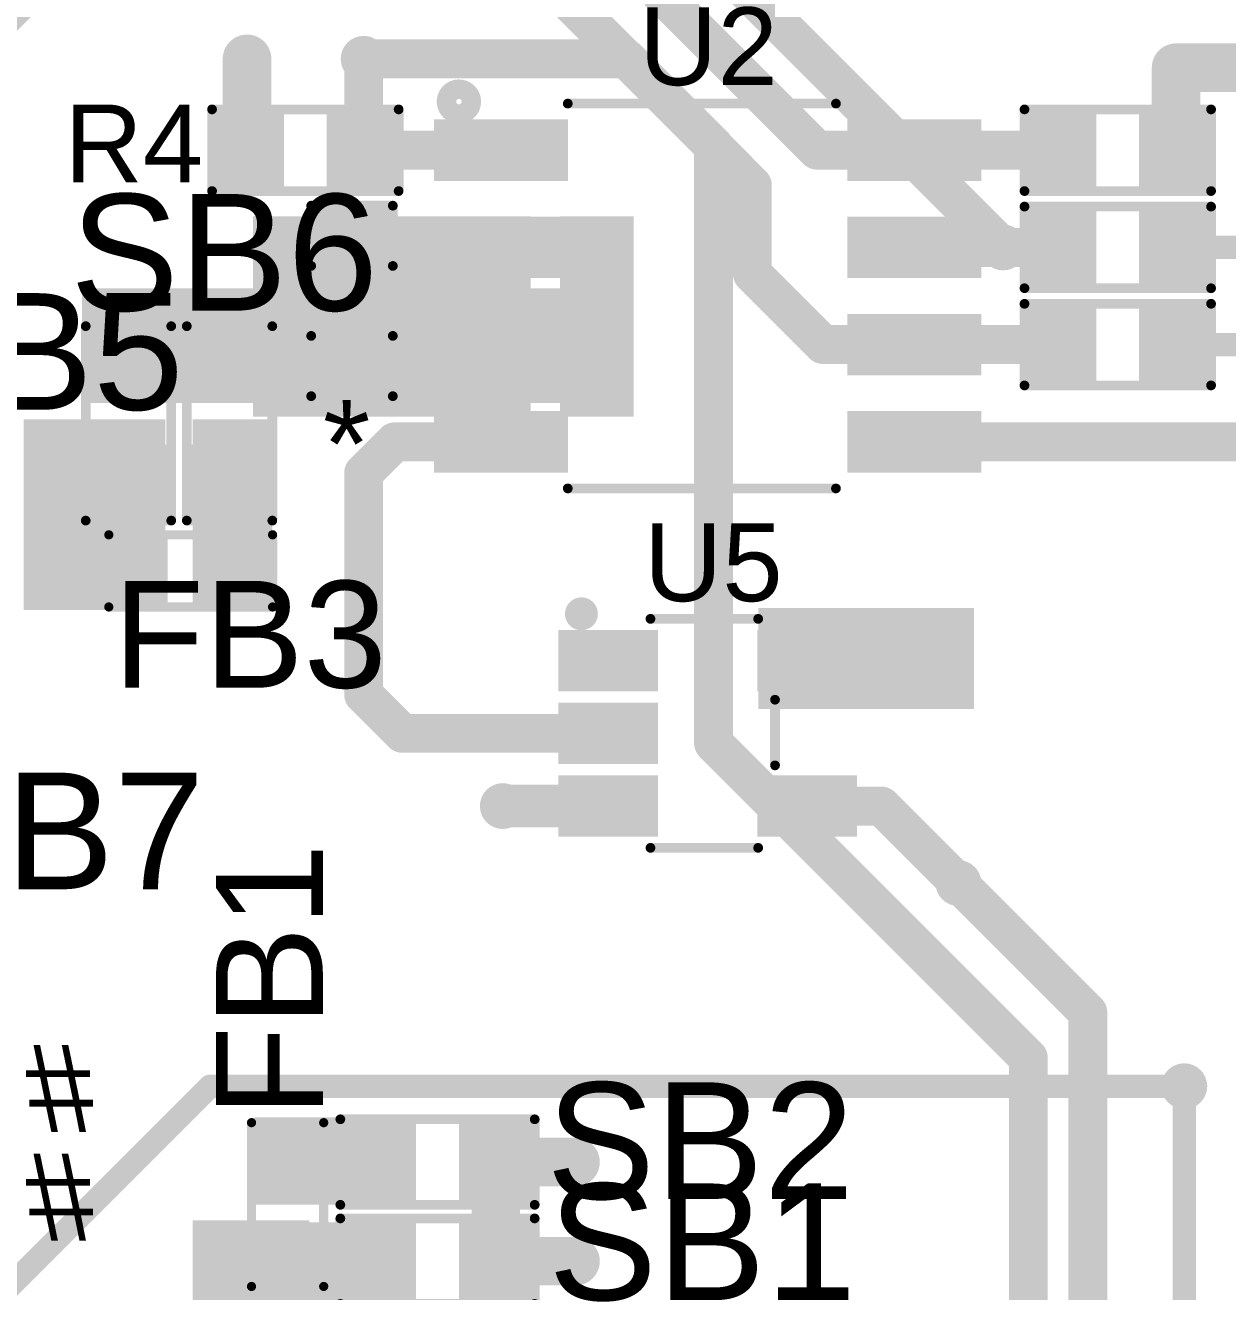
# Model space of a CAD drawing. Header units: millimetres. Extents: x -1.36 to 1.18, y -0.07 to 2.63.
# Drawn here: x -0.354 to 0.265, y 1.636 to 2.288 of the extents above; entities that cross this region are included whole.
import ezdxf

# ---------------------------------------------------------------- set-up
doc = ezdxf.new("R2010")
doc.units = ezdxf.units.MM
doc.header["$MEASUREMENT"] = 0
for name, color, linetype in [('BottomLayer', 5, 'Continuous'), ('BottomPaste', 16, 'Continuous'), ('BottomSolder', 6, 'Continuous'), ('TopLayer', 1, 'Continuous'), ('TopOverlay', 2, 'Continuous'), ('TopPaste', 8, 'Continuous'), ('TopSolder', 216, 'Continuous'), ('ViaHoleLayer', 16, 'Continuous')]:
    doc.layers.add(name, color=color, linetype=linetype)
doc.styles.add('Arial', font='arial.ttf', dxfattribs={"height": 0.2})

# ---------------------------------------------------------------- blocks, each defined once
blk = doc.blocks.new('SOIC_8_5')
at = {"layer": 'TopLayer'}
for points in [[(-0.07579, 0.08681), (-0.07579, 0.06319), (-0.13681, 0.06319), (-0.13681, 0.08681)], [(0.13681, 0.08681), (0.13681, 0.06319), (0.07579, 0.06319), (0.07579, 0.08681)], [(-0.07579, 0.03681), (-0.07579, 0.01319), (-0.13681, 0.01319), (-0.13681, 0.03681)], [(0.13681, 0.03681), (0.13681, 0.01319), (0.07579, 0.01319), (0.07579, 0.03681)], [(-0.07579, -0.01319), (-0.07579, -0.03681), (-0.13681, -0.03681), (-0.13681, -0.01319)], [(0.13681, -0.01319), (0.13681, -0.03681), (0.07579, -0.03681), (0.07579, -0.01319)], [(-0.07579, -0.06319), (-0.07579, -0.08681), (-0.13681, -0.08681), (-0.13681, -0.06319)], [(0.13681, -0.06319), (0.13681, -0.08681), (0.07579, -0.08681), (0.07579, -0.06319)]]:
    blk.add_hatch(color=1, dxfattribs=at).paths.add_polyline_path(points)
at = {"layer": 'TopPaste'}
for points in [[(-0.07579, 0.08681), (-0.07579, 0.06319), (-0.13681, 0.06319), (-0.13681, 0.08681)], [(0.13681, 0.08681), (0.13681, 0.06319), (0.07579, 0.06319), (0.07579, 0.08681)], [(-0.07579, 0.03681), (-0.07579, 0.01319), (-0.13681, 0.01319), (-0.13681, 0.03681)], [(0.13681, 0.03681), (0.13681, 0.01319), (0.07579, 0.01319), (0.07579, 0.03681)], [(-0.07579, -0.01319), (-0.07579, -0.03681), (-0.13681, -0.03681), (-0.13681, -0.01319)], [(0.13681, -0.01319), (0.13681, -0.03681), (0.07579, -0.03681), (0.07579, -0.01319)], [(-0.07579, -0.06319), (-0.07579, -0.08681), (-0.13681, -0.08681), (-0.13681, -0.06319)], [(0.13681, -0.06319), (0.13681, -0.08681), (0.07579, -0.08681), (0.07579, -0.06319)]]:
    blk.add_hatch(color=8, dxfattribs=at).paths.add_polyline_path(points)
at = {"layer": 'TopSolder'}
for points in [[(-0.07179, 0.09081), (-0.07179, 0.05919), (-0.14081, 0.05919), (-0.14081, 0.09081)], [(0.14081, 0.09081), (0.14081, 0.05919), (0.07179, 0.05919), (0.07179, 0.09081)], [(-0.07179, 0.04081), (-0.07179, 0.00919), (-0.14081, 0.00919), (-0.14081, 0.04081)], [(0.14081, 0.04081), (0.14081, 0.00919), (0.07179, 0.00919), (0.07179, 0.04081)], [(-0.07179, -0.00919), (-0.07179, -0.04081), (-0.14081, -0.04081), (-0.14081, -0.00919)], [(0.14081, -0.00919), (0.14081, -0.04081), (0.07179, -0.04081), (0.07179, -0.00919)], [(-0.07179, -0.05919), (-0.07179, -0.09081), (-0.14081, -0.09081), (-0.14081, -0.05919)], [(0.14081, -0.05919), (0.14081, -0.09081), (0.07179, -0.09081), (0.07179, -0.05919)]]:
    blk.add_hatch(color=216, dxfattribs=at).paths.add_polyline_path(points)
at = {"layer": 'TopOverlay'}
for points, const_width in [([(-0.1216, 0.1, 1), (-0.1344, 0.1, 1)], 0.01), ([(-0.1369, 0.1, 1), (-0.1319, 0.1, 1)], 0.005), ([(-0.1241, 0.1, 1), (-0.1191, 0.1, 1)], 0.005), ([(-0.07325, 0.099, 1), (-0.07075, 0.099, 1)], 0.0025), ([(0.06475, 0.099, 1), (0.06725, 0.099, 1)], 0.0025), ([(-0.07325, -0.099, 1), (-0.07075, -0.099, 1)], 0.0025), ([(0.06475, -0.099, 1), (0.06725, -0.099, 1)], 0.0025)]:
    blk.add_lwpolyline(points, format="xyb", close=True, dxfattribs=dict(at, const_width=const_width))
at = {"layer": 'TopOverlay', "const_width": 0.005}
for points in [[(-0.072, 0.099), (0.066, 0.099)], [(-0.072, -0.099), (0.066, -0.099)]]:
    blk.add_lwpolyline(points, dxfattribs=at)
blk = doc.blocks.new('S______B______20')
at = {"layer": 'TopLayer'}
for points in [[(-0.045, -0.0175), (-0.045, 0.0175), (-0.015, 0.0175), (-0.015, -0.0175)], [(0.015, -0.0175), (0.015, 0.0175), (0.045, 0.0175), (0.045, -0.0175)]]:
    blk.add_hatch(color=1, dxfattribs=at).paths.add_polyline_path(points)
at = {"layer": 'TopPaste'}
for points in [[(-0.045, -0.0175), (-0.045, 0.0175), (-0.015, 0.0175), (-0.015, -0.0175)], [(0.015, -0.0175), (0.015, 0.0175), (0.045, 0.0175), (0.045, -0.0175)]]:
    blk.add_hatch(color=8, dxfattribs=at).paths.add_polyline_path(points)
at = {"layer": 'TopSolder'}
for points in [[(-0.049, -0.0215), (-0.049, 0.0215), (-0.011, 0.0215), (-0.011, -0.0215)], [(0.011, -0.0215), (0.011, 0.0215), (0.049, 0.0215), (0.049, -0.0215)]]:
    blk.add_hatch(color=216, dxfattribs=at).paths.add_polyline_path(points)
at = {"layer": 'TopOverlay', "const_width": 0.005}
for points in [[(-0.05, 0.022), (-0.05, -0.022)], [(-0.05, 0.022), (0.05, 0.022)], [(0.05, 0.022), (0.05, -0.022)], [(-0.05, -0.022), (0.05, -0.022)]]:
    blk.add_lwpolyline(points, dxfattribs=at)
at = {"layer": 'TopOverlay', "const_width": 0.0025}
for points in [[(-0.05125, 0.022, 1), (-0.04875, 0.022, 1)], [(-0.05125, 0.022, 1), (-0.04875, 0.022, 1)], [(0.04875, 0.022, 1), (0.05125, 0.022, 1)], [(0.04875, 0.022, 1), (0.05125, 0.022, 1)], [(-0.05125, -0.022, 1), (-0.04875, -0.022, 1)], [(-0.05125, -0.022, 1), (-0.04875, -0.022, 1)], [(0.04875, -0.022, 1), (0.05125, -0.022, 1)], [(0.04875, -0.022, 1), (0.05125, -0.022, 1)]]:
    blk.add_lwpolyline(points, format="xyb", close=True, dxfattribs=at)
blk = doc.blocks.new('S______B______21')
at = {"layer": 'TopLayer'}
for points in [[(-0.045, -0.0175), (-0.045, 0.0175), (-0.015, 0.0175), (-0.015, -0.0175)], [(0.015, -0.0175), (0.015, 0.0175), (0.045, 0.0175), (0.045, -0.0175)]]:
    blk.add_hatch(color=1, dxfattribs=at).paths.add_polyline_path(points)
at = {"layer": 'TopPaste'}
for points in [[(-0.045, -0.0175), (-0.045, 0.0175), (-0.015, 0.0175), (-0.015, -0.0175)], [(0.015, -0.0175), (0.015, 0.0175), (0.045, 0.0175), (0.045, -0.0175)]]:
    blk.add_hatch(color=8, dxfattribs=at).paths.add_polyline_path(points)
at = {"layer": 'TopSolder'}
for points in [[(-0.049, -0.0215), (-0.049, 0.0215), (-0.011, 0.0215), (-0.011, -0.0215)], [(0.011, -0.0215), (0.011, 0.0215), (0.049, 0.0215), (0.049, -0.0215)]]:
    blk.add_hatch(color=216, dxfattribs=at).paths.add_polyline_path(points)
at = {"layer": 'TopOverlay', "const_width": 0.005}
for points in [[(-0.05, 0.022), (0.05, 0.022)], [(-0.05, 0.022), (-0.05, -0.022)], [(0.05, 0.022), (0.05, -0.022)], [(-0.05, -0.022), (0.05, -0.022)]]:
    blk.add_lwpolyline(points, dxfattribs=at)
at = {"layer": 'TopOverlay', "const_width": 0.0025}
for points in [[(-0.05125, 0.022, 1), (-0.04875, 0.022, 1)], [(-0.05125, 0.022, 1), (-0.04875, 0.022, 1)], [(0.04875, 0.022, 1), (0.05125, 0.022, 1)], [(0.04875, 0.022, 1), (0.05125, 0.022, 1)], [(-0.05125, -0.022, 1), (-0.04875, -0.022, 1)], [(-0.05125, -0.022, 1), (-0.04875, -0.022, 1)], [(0.04875, -0.022, 1), (0.05125, -0.022, 1)], [(0.04875, -0.022, 1), (0.05125, -0.022, 1)]]:
    blk.add_lwpolyline(points, format="xyb", close=True, dxfattribs=at)
blk = doc.blocks.new('S______B______24')
at = {"layer": 'TopLayer'}
for points in [[(-0.045, -0.0175), (-0.045, 0.0175), (-0.015, 0.0175), (-0.015, -0.0175)], [(0.015, -0.0175), (0.015, 0.0175), (0.045, 0.0175), (0.045, -0.0175)]]:
    blk.add_hatch(color=1, dxfattribs=at).paths.add_polyline_path(points)
at = {"layer": 'TopPaste'}
for points in [[(-0.045, -0.0175), (-0.045, 0.0175), (-0.015, 0.0175), (-0.015, -0.0175)], [(0.015, -0.0175), (0.015, 0.0175), (0.045, 0.0175), (0.045, -0.0175)]]:
    blk.add_hatch(color=8, dxfattribs=at).paths.add_polyline_path(points)
at = {"layer": 'TopSolder'}
for points in [[(-0.049, -0.0215), (-0.049, 0.0215), (-0.011, 0.0215), (-0.011, -0.0215)], [(0.011, -0.0215), (0.011, 0.0215), (0.049, 0.0215), (0.049, -0.0215)]]:
    blk.add_hatch(color=216, dxfattribs=at).paths.add_polyline_path(points)
at = {"layer": 'TopOverlay', "const_width": 0.005}
for points in [[(-0.05, -0.022), (-0.05, 0.022)], [(-0.05, 0.022), (0.05, 0.022)], [(0.05, -0.022), (0.05, 0.022)], [(-0.05, -0.022), (0.05, -0.022)]]:
    blk.add_lwpolyline(points, dxfattribs=at)
at = {"layer": 'TopOverlay', "const_width": 0.0025}
for points in [[(-0.05125, 0.022, 1), (-0.04875, 0.022, 1)], [(-0.05125, 0.022, 1), (-0.04875, 0.022, 1)], [(0.04875, 0.022, 1), (0.05125, 0.022, 1)], [(0.04875, 0.022, 1), (0.05125, 0.022, 1)], [(-0.05125, -0.022, 1), (-0.04875, -0.022, 1)], [(-0.05125, -0.022, 1), (-0.04875, -0.022, 1)], [(0.04875, -0.022, 1), (0.05125, -0.022, 1)], [(0.04875, -0.022, 1), (0.05125, -0.022, 1)]]:
    blk.add_lwpolyline(points, format="xyb", close=True, dxfattribs=at)
blk = doc.blocks.new('MPZ1608S121ATDH5_61')
at = {"layer": 'TopLayer'}
for points in [[(-0.03937, 0.01575), (-0.01575, 0.01575), (-0.01575, -0.01575), (-0.03937, -0.01575)], [(0.01575, 0.01575), (0.03937, 0.01575), (0.03937, -0.01575), (0.01575, -0.01575)]]:
    blk.add_hatch(color=1, dxfattribs=at).paths.add_polyline_path(points)
at = {"layer": 'TopPaste'}
for points in [[(-0.03937, 0.01575), (-0.01575, 0.01575), (-0.01575, -0.01575), (-0.03937, -0.01575)], [(0.01575, 0.01575), (0.03937, 0.01575), (0.03937, -0.01575), (0.01575, -0.01575)]]:
    blk.add_hatch(color=8, dxfattribs=at).paths.add_polyline_path(points)
at = {"layer": 'TopSolder'}
for points in [[(-0.04337, 0.01975), (-0.01175, 0.01975), (-0.01175, -0.01975), (-0.04337, -0.01975)], [(0.01175, 0.01975), (0.04337, 0.01975), (0.04337, -0.01975), (0.01175, -0.01975)]]:
    blk.add_hatch(color=216, dxfattribs=at).paths.add_polyline_path(points)
at = {"layer": 'TopOverlay', "const_width": 0.00472}
for points in [[(-0.042, 0.01869), (0.04226, 0.01869)], [(-0.042, -0.01844), (-0.042, 0.01869)], [(0.04226, -0.01844), (0.04226, 0.01869)], [(-0.042, -0.01844), (0.04226, -0.01844)]]:
    blk.add_lwpolyline(points, dxfattribs=at)
at = {"layer": 'TopOverlay', "const_width": 0.00236}
for points in [[(-0.04318, 0.01869, 1), (-0.04082, 0.01869, 1)], [(-0.04318, 0.01869, 1), (-0.04082, 0.01869, 1)], [(0.04108, 0.01869, 1), (0.04344, 0.01869, 1)], [(0.04108, 0.01869, 1), (0.04344, 0.01869, 1)], [(-0.04318, -0.01844, 1), (-0.04082, -0.01844, 1)], [(-0.04318, -0.01844, 1), (-0.04082, -0.01844, 1)], [(0.04108, -0.01844, 1), (0.04344, -0.01844, 1)], [(0.04108, -0.01844, 1), (0.04344, -0.01844, 1)]]:
    blk.add_lwpolyline(points, format="xyb", close=True, dxfattribs=at)
blk = doc.blocks.new('MPZ1608S121ATDH5_63')
at = {"layer": 'TopLayer'}
for points in [[(-0.03937, 0.01575), (-0.01575, 0.01575), (-0.01575, -0.01575), (-0.03937, -0.01575)], [(0.01575, 0.01575), (0.03937, 0.01575), (0.03937, -0.01575), (0.01575, -0.01575)]]:
    blk.add_hatch(color=1, dxfattribs=at).paths.add_polyline_path(points)
at = {"layer": 'TopPaste'}
for points in [[(-0.03937, 0.01575), (-0.01575, 0.01575), (-0.01575, -0.01575), (-0.03937, -0.01575)], [(0.01575, 0.01575), (0.03937, 0.01575), (0.03937, -0.01575), (0.01575, -0.01575)]]:
    blk.add_hatch(color=8, dxfattribs=at).paths.add_polyline_path(points)
at = {"layer": 'TopSolder'}
for points in [[(-0.04337, 0.01975), (-0.01175, 0.01975), (-0.01175, -0.01975), (-0.04337, -0.01975)], [(0.01175, 0.01975), (0.04337, 0.01975), (0.04337, -0.01975), (0.01175, -0.01975)]]:
    blk.add_hatch(color=216, dxfattribs=at).paths.add_polyline_path(points)
at = {"layer": 'TopOverlay', "const_width": 0.00472}
for points in [[(-0.042, 0.01869), (0.04226, 0.01869)], [(-0.042, 0.01869), (-0.042, -0.01844)], [(0.04226, 0.01869), (0.04226, -0.01844)], [(-0.042, -0.01844), (0.04226, -0.01844)]]:
    blk.add_lwpolyline(points, dxfattribs=at)
at = {"layer": 'TopOverlay', "const_width": 0.00236}
for points in [[(-0.04318, 0.01869, 1), (-0.04082, 0.01869, 1)], [(-0.04318, 0.01869, 1), (-0.04082, 0.01869, 1)], [(0.04108, 0.01869, 1), (0.04344, 0.01869, 1)], [(0.04108, 0.01869, 1), (0.04344, 0.01869, 1)], [(-0.04318, -0.01844, 1), (-0.04082, -0.01844, 1)], [(-0.04318, -0.01844, 1), (-0.04082, -0.01844, 1)], [(0.04108, -0.01844, 1), (0.04344, -0.01844, 1)], [(0.04108, -0.01844, 1), (0.04344, -0.01844, 1)]]:
    blk.add_lwpolyline(points, format="xyb", close=True, dxfattribs=at)
blk = doc.blocks.new('S______B______64')
at = {"layer": 'TopLayer'}
for points in [[(-0.045, -0.0175), (-0.045, 0.0175), (-0.015, 0.0175), (-0.015, -0.0175)], [(0.015, -0.0175), (0.015, 0.0175), (0.045, 0.0175), (0.045, -0.0175)]]:
    blk.add_hatch(color=1, dxfattribs=at).paths.add_polyline_path(points)
at = {"layer": 'TopPaste'}
for points in [[(-0.045, -0.0175), (-0.045, 0.0175), (-0.015, 0.0175), (-0.015, -0.0175)], [(0.015, -0.0175), (0.015, 0.0175), (0.045, 0.0175), (0.045, -0.0175)]]:
    blk.add_hatch(color=8, dxfattribs=at).paths.add_polyline_path(points)
at = {"layer": 'TopSolder'}
for points in [[(-0.049, -0.0215), (-0.049, 0.0215), (-0.011, 0.0215), (-0.011, -0.0215)], [(0.011, -0.0215), (0.011, 0.0215), (0.049, 0.0215), (0.049, -0.0215)]]:
    blk.add_hatch(color=216, dxfattribs=at).paths.add_polyline_path(points)
at = {"layer": 'TopOverlay', "const_width": 0.005}
for points in [[(-0.05, -0.022), (-0.05, 0.022)], [(-0.05, 0.022), (0.05, 0.022)], [(0.05, -0.022), (0.05, 0.022)], [(-0.05, -0.022), (0.05, -0.022)]]:
    blk.add_lwpolyline(points, dxfattribs=at)
at = {"layer": 'TopOverlay', "const_width": 0.0025}
for points in [[(-0.05125, 0.022, 1), (-0.04875, 0.022, 1)], [(-0.05125, 0.022, 1), (-0.04875, 0.022, 1)], [(0.04875, 0.022, 1), (0.05125, 0.022, 1)], [(0.04875, 0.022, 1), (0.05125, 0.022, 1)], [(-0.05125, -0.022, 1), (-0.04875, -0.022, 1)], [(-0.05125, -0.022, 1), (-0.04875, -0.022, 1)], [(0.04875, -0.022, 1), (0.05125, -0.022, 1)], [(0.04875, -0.022, 1), (0.05125, -0.022, 1)]]:
    blk.add_lwpolyline(points, format="xyb", close=True, dxfattribs=at)
blk = doc.blocks.new('R__0603_67')
at = {"layer": 'TopLayer'}
for points in [[(-0.015, 0.0175), (-0.015, -0.0175), (-0.045, -0.0175), (-0.045, 0.0175)], [(0.045, 0.0175), (0.045, -0.0175), (0.015, -0.0175), (0.015, 0.0175)]]:
    blk.add_hatch(color=1, dxfattribs=at).paths.add_polyline_path(points)
at = {"layer": 'TopPaste'}
for points in [[(-0.015, 0.0175), (-0.015, -0.0175), (-0.045, -0.0175), (-0.045, 0.0175)], [(0.045, 0.0175), (0.045, -0.0175), (0.015, -0.0175), (0.015, 0.0175)]]:
    blk.add_hatch(color=8, dxfattribs=at).paths.add_polyline_path(points)
at = {"layer": 'TopSolder'}
for points in [[(-0.011, 0.0215), (-0.011, -0.0215), (-0.049, -0.0215), (-0.049, 0.0215)], [(0.049, 0.0215), (0.049, -0.0215), (0.011, -0.0215), (0.011, 0.0215)]]:
    blk.add_hatch(color=216, dxfattribs=at).paths.add_polyline_path(points)
at = {"layer": 'TopOverlay', "const_width": 0.005}
for points in [[(0.048, 0.021), (-0.048, 0.021)], [(-0.048, 0.021), (-0.048, -0.021)], [(0.048, 0.021), (0.048, -0.021)], [(0.048, -0.021), (-0.048, -0.021)]]:
    blk.add_lwpolyline(points, dxfattribs=at)
at = {"layer": 'TopOverlay', "const_width": 0.0025}
for points in [[(-0.04925, 0.021, 1), (-0.04675, 0.021, 1)], [(-0.04925, 0.021, 1), (-0.04675, 0.021, 1)], [(0.04675, 0.021, 1), (0.04925, 0.021, 1)], [(0.04675, 0.021, 1), (0.04925, 0.021, 1)], [(-0.04925, -0.021, 1), (-0.04675, -0.021, 1)], [(-0.04925, -0.021, 1), (-0.04675, -0.021, 1)], [(0.04675, -0.021, 1), (0.04925, -0.021, 1)], [(0.04675, -0.021, 1), (0.04925, -0.021, 1)]]:
    blk.add_lwpolyline(points, format="xyb", close=True, dxfattribs=at)
blk = doc.blocks.new('R__0603_68')
at = {"layer": 'TopLayer'}
for points in [[(-0.015, 0.0175), (-0.015, -0.0175), (-0.045, -0.0175), (-0.045, 0.0175)], [(0.045, 0.0175), (0.045, -0.0175), (0.015, -0.0175), (0.015, 0.0175)]]:
    blk.add_hatch(color=1, dxfattribs=at).paths.add_polyline_path(points)
at = {"layer": 'TopPaste'}
for points in [[(-0.015, 0.0175), (-0.015, -0.0175), (-0.045, -0.0175), (-0.045, 0.0175)], [(0.045, 0.0175), (0.045, -0.0175), (0.015, -0.0175), (0.015, 0.0175)]]:
    blk.add_hatch(color=8, dxfattribs=at).paths.add_polyline_path(points)
at = {"layer": 'TopSolder'}
for points in [[(-0.011, 0.0215), (-0.011, -0.0215), (-0.049, -0.0215), (-0.049, 0.0215)], [(0.049, 0.0215), (0.049, -0.0215), (0.011, -0.0215), (0.011, 0.0215)]]:
    blk.add_hatch(color=216, dxfattribs=at).paths.add_polyline_path(points)
at = {"layer": 'TopOverlay', "const_width": 0.005}
for points in [[(-0.048, 0.021), (-0.048, -0.021)], [(0.048, 0.021), (-0.048, 0.021)], [(0.048, 0.021), (0.048, -0.021)], [(0.048, -0.021), (-0.048, -0.021)]]:
    blk.add_lwpolyline(points, dxfattribs=at)
at = {"layer": 'TopOverlay', "const_width": 0.0025}
for points in [[(-0.04925, 0.021, 1), (-0.04675, 0.021, 1)], [(-0.04925, 0.021, 1), (-0.04675, 0.021, 1)], [(0.04675, 0.021, 1), (0.04925, 0.021, 1)], [(0.04675, 0.021, 1), (0.04925, 0.021, 1)], [(-0.04925, -0.021, 1), (-0.04675, -0.021, 1)], [(-0.04925, -0.021, 1), (-0.04675, -0.021, 1)], [(0.04675, -0.021, 1), (0.04925, -0.021, 1)], [(0.04675, -0.021, 1), (0.04925, -0.021, 1)]]:
    blk.add_lwpolyline(points, format="xyb", close=True, dxfattribs=at)
blk = doc.blocks.new('SOT_23_5_75')
at = {"layer": 'TopLayer'}
for points in [[(-0.07283, 0.04921), (-0.02953, 0.04921), (-0.02953, 0.02559), (-0.07283, 0.02559)], [(0.02953, 0.04921), (0.07283, 0.04921), (0.07283, 0.02559), (0.02953, 0.02559)], [(-0.07283, 0.01181), (-0.02953, 0.01181), (-0.02953, -0.01181), (-0.07283, -0.01181)], [(-0.07283, -0.02559), (-0.02953, -0.02559), (-0.02953, -0.04921), (-0.07283, -0.04921)], [(0.02953, -0.02559), (0.07283, -0.02559), (0.07283, -0.04921), (0.02953, -0.04921)]]:
    blk.add_hatch(color=1, dxfattribs=at).paths.add_polyline_path(points)
at = {"layer": 'TopPaste'}
for points in [[(-0.07283, 0.04921), (-0.02953, 0.04921), (-0.02953, 0.02559), (-0.07283, 0.02559)], [(0.02953, 0.04921), (0.07283, 0.04921), (0.07283, 0.02559), (0.02953, 0.02559)], [(-0.07283, 0.01181), (-0.02953, 0.01181), (-0.02953, -0.01181), (-0.07283, -0.01181)], [(-0.07283, -0.02559), (-0.02953, -0.02559), (-0.02953, -0.04921), (-0.07283, -0.04921)], [(0.02953, -0.02559), (0.07283, -0.02559), (0.07283, -0.04921), (0.02953, -0.04921)]]:
    blk.add_hatch(color=8, dxfattribs=at).paths.add_polyline_path(points)
at = {"layer": 'TopSolder'}
for points in [[(-0.07683, 0.05321), (-0.02553, 0.05321), (-0.02553, 0.02159), (-0.07683, 0.02159)], [(0.02553, 0.05321), (0.07683, 0.05321), (0.07683, 0.02159), (0.02553, 0.02159)], [(-0.07683, 0.01581), (-0.02553, 0.01581), (-0.02553, -0.01581), (-0.07683, -0.01581)], [(-0.07683, -0.02159), (-0.02553, -0.02159), (-0.02553, -0.05321), (-0.07683, -0.05321)], [(0.02553, -0.02159), (0.07683, -0.02159), (0.07683, -0.05321), (0.02553, -0.05321)]]:
    blk.add_hatch(color=216, dxfattribs=at).paths.add_polyline_path(points)
at = {"layer": 'TopOverlay'}
for points, const_width in [([(-0.0615, 0.0615, 1), (-0.06843, 0.0615, 1)], 0.01), ([(-0.07093, 0.0615, 1), (-0.06593, 0.0615, 1)], 0.005), ([(-0.064, 0.0615, 1), (-0.059, 0.0615, 1)], 0.005), ([(-0.0307, 0.0589, 1), (-0.0282, 0.0589, 1)], 0.0025), ([(0.02473, 0.0589, 1), (0.02723, 0.0589, 1)], 0.0025), ([(0.0334, 0.01732, 1), (0.0359, 0.01732, 1)], 0.0025), ([(0.0334, -0.01646, 1), (0.0359, -0.01646, 1)], 0.0025), ([(-0.0307, -0.0589, 1), (-0.0282, -0.0589, 1)], 0.0025), ([(0.02473, -0.0589, 1), (0.02723, -0.0589, 1)], 0.0025)]:
    blk.add_lwpolyline(points, format="xyb", close=True, dxfattribs=dict(at, const_width=const_width))
at = {"layer": 'TopOverlay', "const_width": 0.005}
for points in [[(-0.02945, 0.0589), (0.02598, 0.0589)], [(0.03465, -0.01646), (0.03465, 0.01732)], [(-0.02945, -0.0589), (0.02598, -0.0589)]]:
    blk.add_lwpolyline(points, dxfattribs=at)
blk = doc.blocks.new('R__0603_82')
at = {"layer": 'TopLayer'}
for points in [[(-0.015, 0.0175), (-0.015, -0.0175), (-0.045, -0.0175), (-0.045, 0.0175)], [(0.045, 0.0175), (0.045, -0.0175), (0.015, -0.0175), (0.015, 0.0175)]]:
    blk.add_hatch(color=1, dxfattribs=at).paths.add_polyline_path(points)
at = {"layer": 'TopPaste'}
for points in [[(-0.015, 0.0175), (-0.015, -0.0175), (-0.045, -0.0175), (-0.045, 0.0175)], [(0.045, 0.0175), (0.045, -0.0175), (0.015, -0.0175), (0.015, 0.0175)]]:
    blk.add_hatch(color=8, dxfattribs=at).paths.add_polyline_path(points)
at = {"layer": 'TopSolder'}
for points in [[(-0.011, 0.0215), (-0.011, -0.0215), (-0.049, -0.0215), (-0.049, 0.0215)], [(0.049, 0.0215), (0.049, -0.0215), (0.011, -0.0215), (0.011, 0.0215)]]:
    blk.add_hatch(color=216, dxfattribs=at).paths.add_polyline_path(points)
at = {"layer": 'TopOverlay', "const_width": 0.005}
for points in [[(-0.048, 0.021), (0.048, 0.021)], [(-0.048, -0.021), (-0.048, 0.021)], [(0.048, -0.021), (0.048, 0.021)], [(-0.048, -0.021), (0.048, -0.021)]]:
    blk.add_lwpolyline(points, dxfattribs=at)
at = {"layer": 'TopOverlay', "const_width": 0.0025}
for points in [[(-0.04925, 0.021, 1), (-0.04675, 0.021, 1)], [(-0.04925, 0.021, 1), (-0.04675, 0.021, 1)], [(0.04675, 0.021, 1), (0.04925, 0.021, 1)], [(0.04675, 0.021, 1), (0.04925, 0.021, 1)], [(-0.04925, -0.021, 1), (-0.04675, -0.021, 1)], [(-0.04925, -0.021, 1), (-0.04675, -0.021, 1)], [(0.04675, -0.021, 1), (0.04925, -0.021, 1)], [(0.04675, -0.021, 1), (0.04925, -0.021, 1)]]:
    blk.add_lwpolyline(points, format="xyb", close=True, dxfattribs=at)
blk = doc.blocks.new('R__0603_83')
at = {"layer": 'TopLayer'}
for points in [[(-0.015, 0.0175), (-0.015, -0.0175), (-0.045, -0.0175), (-0.045, 0.0175)], [(0.045, 0.0175), (0.045, -0.0175), (0.015, -0.0175), (0.015, 0.0175)]]:
    blk.add_hatch(color=1, dxfattribs=at).paths.add_polyline_path(points)
at = {"layer": 'TopPaste'}
for points in [[(-0.015, 0.0175), (-0.015, -0.0175), (-0.045, -0.0175), (-0.045, 0.0175)], [(0.045, 0.0175), (0.045, -0.0175), (0.015, -0.0175), (0.015, 0.0175)]]:
    blk.add_hatch(color=8, dxfattribs=at).paths.add_polyline_path(points)
at = {"layer": 'TopSolder'}
for points in [[(-0.011, 0.0215), (-0.011, -0.0215), (-0.049, -0.0215), (-0.049, 0.0215)], [(0.049, 0.0215), (0.049, -0.0215), (0.011, -0.0215), (0.011, 0.0215)]]:
    blk.add_hatch(color=216, dxfattribs=at).paths.add_polyline_path(points)
at = {"layer": 'TopOverlay', "const_width": 0.005}
for points in [[(0.048, 0.021), (-0.048, 0.021)], [(-0.048, 0.021), (-0.048, -0.021)], [(0.048, 0.021), (0.048, -0.021)], [(0.048, -0.021), (-0.048, -0.021)]]:
    blk.add_lwpolyline(points, dxfattribs=at)
at = {"layer": 'TopOverlay', "const_width": 0.0025}
for points in [[(-0.04925, 0.021, 1), (-0.04675, 0.021, 1)], [(-0.04925, 0.021, 1), (-0.04675, 0.021, 1)], [(0.04675, 0.021, 1), (0.04925, 0.021, 1)], [(0.04675, 0.021, 1), (0.04925, 0.021, 1)], [(-0.04925, -0.021, 1), (-0.04675, -0.021, 1)], [(-0.04925, -0.021, 1), (-0.04675, -0.021, 1)], [(0.04675, -0.021, 1), (0.04925, -0.021, 1)], [(0.04675, -0.021, 1), (0.04925, -0.021, 1)]]:
    blk.add_lwpolyline(points, format="xyb", close=True, dxfattribs=at)
blk = doc.blocks.new('SOD_923_B_88')
at = {"layer": 'BottomLayer'}
for points in [[(-0.00945, -0.00531), (-0.02362, -0.00531), (-0.02362, 0.00531), (-0.00945, 0.00531)], [(0.02362, -0.00531), (0.00945, -0.00531), (0.00945, 0.00531), (0.02362, 0.00531)]]:
    blk.add_hatch(color=5, dxfattribs=at).paths.add_polyline_path(points)
at = {"layer": 'BottomPaste'}
for points in [[(-0.00945, -0.00531), (-0.02362, -0.00531), (-0.02362, 0.00531), (-0.00945, 0.00531)], [(0.02362, -0.00531), (0.00945, -0.00531), (0.00945, 0.00531), (0.02362, 0.00531)]]:
    blk.add_hatch(color=16, dxfattribs=at).paths.add_polyline_path(points)
at = {"layer": 'BottomSolder'}
for points in [[(-0.00545, -0.00931), (-0.02762, -0.00931), (-0.02762, 0.00931), (-0.00545, 0.00931)], [(0.02762, -0.00931), (0.00545, -0.00931), (0.00545, 0.00931), (0.02762, 0.00931)]]:
    blk.add_hatch(color=6, dxfattribs=at).paths.add_polyline_path(points)
blk = doc.blocks.new('C__0603_91')
at = {"layer": 'TopLayer'}
for points in [[(-0.015, 0.0175), (-0.015, -0.0175), (-0.045, -0.0175), (-0.045, 0.0175)], [(0.045, 0.0175), (0.045, -0.0175), (0.015, -0.0175), (0.015, 0.0175)]]:
    blk.add_hatch(color=1, dxfattribs=at).paths.add_polyline_path(points)
at = {"layer": 'TopPaste'}
for points in [[(-0.015, 0.0175), (-0.015, -0.0175), (-0.045, -0.0175), (-0.045, 0.0175)], [(0.045, 0.0175), (0.045, -0.0175), (0.015, -0.0175), (0.015, 0.0175)]]:
    blk.add_hatch(color=8, dxfattribs=at).paths.add_polyline_path(points)
at = {"layer": 'TopSolder'}
for points in [[(-0.01264, 0.01986), (-0.01264, -0.01986), (-0.04736, -0.01986), (-0.04736, 0.01986)], [(0.04736, 0.01986), (0.04736, -0.01986), (0.01264, -0.01986), (0.01264, 0.01986)]]:
    blk.add_hatch(color=216, dxfattribs=at).paths.add_polyline_path(points)
at = {"layer": 'TopOverlay', "const_width": 0.005}
for points in [[(-0.049, 0.021), (-0.018, 0.021)], [(-0.049, 0.021), (-0.049, -0.021)], [(0.018, 0.021), (0.049, 0.021)], [(0.049, 0.021), (0.049, -0.021)], [(-0.049, -0.021), (-0.018, -0.021)], [(0.018, -0.021), (0.049, -0.021)]]:
    blk.add_lwpolyline(points, dxfattribs=at)
at = {"layer": 'TopOverlay', "const_width": 0.0025}
for points in [[(-0.05025, 0.021, 1), (-0.04775, 0.021, 1)], [(-0.05025, 0.021, 1), (-0.04775, 0.021, 1)], [(-0.01925, 0.021, 1), (-0.01675, 0.021, 1)], [(0.01675, 0.021, 1), (0.01925, 0.021, 1)], [(0.04775, 0.021, 1), (0.05025, 0.021, 1)], [(0.04775, 0.021, 1), (0.05025, 0.021, 1)], [(-0.05025, -0.021, 1), (-0.04775, -0.021, 1)], [(-0.05025, -0.021, 1), (-0.04775, -0.021, 1)], [(-0.01925, -0.021, 1), (-0.01675, -0.021, 1)], [(0.01675, -0.021, 1), (0.01925, -0.021, 1)], [(0.04775, -0.021, 1), (0.05025, -0.021, 1)], [(0.04775, -0.021, 1), (0.05025, -0.021, 1)]]:
    blk.add_lwpolyline(points, format="xyb", close=True, dxfattribs=at)

msp = doc.modelspace()

# ---------------------------------------------------------------- hatches: boundary and pattern name
at = {"layer": 'BottomLayer'}
h = msp.add_hatch(color=5, dxfattribs=at)
edge = h.paths.add_edge_path()
edge.add_arc((-0.24, 2.27053), 0.01181, 0, 360)
h = msp.add_hatch(color=5, dxfattribs=at)
edge = h.paths.add_edge_path()
edge.add_arc((-0.18, 2.27053), 0.01181, 0, 360)
h = msp.add_hatch(color=5, dxfattribs=at)
edge = h.paths.add_edge_path()
edge.add_arc((0.238, 2.266), 0.01181, 0, 360)
for points in [[(-0.237, 2.08653), (-0.094, 2.08653), (-0.094, 2.18953), (-0.237, 2.18953)], [(-0.079, 2.08653), (-0.041, 2.08653), (-0.041, 2.18953), (-0.079, 2.18953)], [(-0.268, 1.628), (-0.208, 1.628), (-0.208, 1.673), (-0.268, 1.673)]]:
    msp.add_hatch(color=5, dxfattribs=at).paths.add_polyline_path(points)
h = msp.add_hatch(color=5, dxfattribs=at)
edge = h.paths.add_edge_path()
edge.add_arc((-0.055, 2.17353), 0.01181, 0, 360)
h = msp.add_hatch(color=5, dxfattribs=at)
edge = h.paths.add_edge_path()
edge.add_arc((0.149, 2.17353), 0.01181, 0, 360)
h = msp.add_hatch(color=5, dxfattribs=at)
edge = h.paths.add_edge_path()
edge.add_arc((-0.219, 2.136), 0.01181, 0, 360)
h = msp.add_hatch(color=5, dxfattribs=at)
edge = h.paths.add_edge_path()
edge.add_arc((-0.219, 2.11), 0.01181, 0, 360)
h = msp.add_hatch(color=5, dxfattribs=at)
edge = h.paths.add_edge_path()
edge.add_arc((-0.339, 2.07), 0.01181, 0, 360)
h = msp.add_hatch(color=5, dxfattribs=at)
edge = h.paths.add_edge_path()
edge.add_arc((-0.339, 2.042), 0.01181, 0, 360)
h = msp.add_hatch(color=5, dxfattribs=at)
edge = h.paths.add_edge_path()
edge.add_arc((0.1076, 1.96193), 0.01181, 0, 360)
h = msp.add_hatch(color=5, dxfattribs=at)
edge = h.paths.add_edge_path()
edge.add_arc((-0.1084, 1.88613), 0.01181, 0, 360)
h = msp.add_hatch(color=5, dxfattribs=at)
edge = h.paths.add_edge_path()
edge.add_arc((0.126, 1.84653), 0.01181, 0, 360)
h = msp.add_hatch(color=5, dxfattribs=at)
edge = h.paths.add_edge_path()
edge.add_arc((0.24222, 1.742), 0.01181, 0, 360)
h = msp.add_hatch(color=5, dxfattribs=at)
edge = h.paths.add_edge_path()
edge.add_arc((-0.071, 1.703), 0.01181, 0, 360)
h = msp.add_hatch(color=5, dxfattribs=at)
edge = h.paths.add_edge_path()
edge.add_arc((-0.252, 1.652), 0.01181, 0, 360)
h = msp.add_hatch(color=5, dxfattribs=at)
edge = h.paths.add_edge_path()
edge.add_arc((-0.071, 1.652), 0.01181, 0, 360)
at = {"layer": 'TopLayer'}
h = msp.add_hatch(color=1, dxfattribs=at)
edge = h.paths.add_edge_path()
edge.add_arc((-0.24, 2.27053), 0.01181, 0, 360)
h = msp.add_hatch(color=1, dxfattribs=at)
edge = h.paths.add_edge_path()
edge.add_arc((-0.18, 2.27053), 0.01181, 0, 360)
h = msp.add_hatch(color=1, dxfattribs=at)
edge = h.paths.add_edge_path()
edge.add_arc((0.238, 2.266), 0.01181, 0, 360)
for points in [[(-0.204, 2.161), (-0.163, 2.161), (-0.163, 2.191), (-0.204, 2.191)], [(-0.325, 2.09353), (-0.078, 2.09353), (-0.078, 2.15253), (-0.325, 2.15253)], [(-0.355, 1.987), (-0.282, 1.987), (-0.282, 2.085), (-0.355, 2.085)], [(-0.268, 1.989), (-0.227, 1.989), (-0.227, 2.085), (-0.268, 2.085)], [(0.023, 1.936), (0.134, 1.936), (0.134, 1.988), (0.023, 1.988)], [(-0.236, 1.681), (-0.155, 1.681), (-0.155, 1.726), (-0.236, 1.726)], [(-0.265, 1.631), (-0.155, 1.631), (-0.155, 1.672), (-0.265, 1.672)]]:
    msp.add_hatch(color=1, dxfattribs=at).paths.add_polyline_path(points)
h = msp.add_hatch(color=1, dxfattribs=at)
edge = h.paths.add_edge_path()
edge.add_arc((-0.055, 2.17353), 0.01181, 0, 360)
h = msp.add_hatch(color=1, dxfattribs=at)
edge = h.paths.add_edge_path()
edge.add_arc((0.149, 2.17353), 0.01181, 0, 360)
h = msp.add_hatch(color=1, dxfattribs=at)
edge = h.paths.add_edge_path()
edge.add_arc((-0.219, 2.136), 0.01181, 0, 360)
h = msp.add_hatch(color=1, dxfattribs=at)
edge = h.paths.add_edge_path()
edge.add_arc((-0.219, 2.11), 0.01181, 0, 360)
h = msp.add_hatch(color=1, dxfattribs=at)
edge = h.paths.add_edge_path()
edge.add_arc((-0.339, 2.07), 0.01181, 0, 360)
h = msp.add_hatch(color=1, dxfattribs=at)
edge = h.paths.add_edge_path()
edge.add_arc((-0.339, 2.042), 0.01181, 0, 360)
h = msp.add_hatch(color=1, dxfattribs=at)
edge = h.paths.add_edge_path()
edge.add_arc((0.1076, 1.96193), 0.01181, 0, 360)
h = msp.add_hatch(color=1, dxfattribs=at)
edge = h.paths.add_edge_path()
edge.add_arc((-0.1084, 1.88613), 0.01181, 0, 360)
h = msp.add_hatch(color=1, dxfattribs=at)
edge = h.paths.add_edge_path()
edge.add_arc((0.126, 1.84653), 0.01181, 0, 360)
h = msp.add_hatch(color=1, dxfattribs=at)
edge = h.paths.add_edge_path()
edge.add_arc((0.24222, 1.742), 0.01181, 0, 360)
h = msp.add_hatch(color=1, dxfattribs=at)
edge = h.paths.add_edge_path()
edge.add_arc((-0.071, 1.703), 0.01181, 0, 360)
h = msp.add_hatch(color=1, dxfattribs=at)
edge = h.paths.add_edge_path()
edge.add_arc((-0.252, 1.652), 0.01181, 0, 360)
h = msp.add_hatch(color=1, dxfattribs=at)
edge = h.paths.add_edge_path()
edge.add_arc((-0.071, 1.652), 0.01181, 0, 360)
at = {"layer": 'ViaHoleLayer'}
h = msp.add_hatch(color=16, dxfattribs=at)
edge = h.paths.add_edge_path()
edge.add_arc((-0.24, 2.27053), 0.00591, 0, 360)
h = msp.add_hatch(color=16, dxfattribs=at)
edge = h.paths.add_edge_path()
edge.add_arc((-0.18, 2.27053), 0.00591, 0, 360)
h = msp.add_hatch(color=16, dxfattribs=at)
edge = h.paths.add_edge_path()
edge.add_arc((0.238, 2.266), 0.00591, 0, 360)
h = msp.add_hatch(color=16, dxfattribs=at)
edge = h.paths.add_edge_path()
edge.add_arc((-0.055, 2.17353), 0.00591, 0, 360)
h = msp.add_hatch(color=16, dxfattribs=at)
edge = h.paths.add_edge_path()
edge.add_arc((0.149, 2.17353), 0.00591, 0, 360)
h = msp.add_hatch(color=16, dxfattribs=at)
edge = h.paths.add_edge_path()
edge.add_arc((-0.219, 2.136), 0.00591, 0, 360)
h = msp.add_hatch(color=16, dxfattribs=at)
edge = h.paths.add_edge_path()
edge.add_arc((-0.219, 2.11), 0.00591, 0, 360)
h = msp.add_hatch(color=16, dxfattribs=at)
edge = h.paths.add_edge_path()
edge.add_arc((-0.339, 2.07), 0.00591, 0, 360)
h = msp.add_hatch(color=16, dxfattribs=at)
edge = h.paths.add_edge_path()
edge.add_arc((-0.339, 2.042), 0.00591, 0, 360)
h = msp.add_hatch(color=16, dxfattribs=at)
edge = h.paths.add_edge_path()
edge.add_arc((0.1076, 1.96193), 0.00591, 0, 360)
h = msp.add_hatch(color=16, dxfattribs=at)
edge = h.paths.add_edge_path()
edge.add_arc((-0.1084, 1.88613), 0.00591, 0, 360)
h = msp.add_hatch(color=16, dxfattribs=at)
edge = h.paths.add_edge_path()
edge.add_arc((0.126, 1.84653), 0.00591, 0, 360)
h = msp.add_hatch(color=16, dxfattribs=at)
edge = h.paths.add_edge_path()
edge.add_arc((0.24222, 1.742), 0.00591, 0, 360)
h = msp.add_hatch(color=16, dxfattribs=at)
edge = h.paths.add_edge_path()
edge.add_arc((-0.071, 1.703), 0.00591, 0, 360)
h = msp.add_hatch(color=16, dxfattribs=at)
edge = h.paths.add_edge_path()
edge.add_arc((-0.252, 1.652), 0.00591, 0, 360)
h = msp.add_hatch(color=16, dxfattribs=at)
edge = h.paths.add_edge_path()
edge.add_arc((-0.071, 1.652), 0.00591, 0, 360)

# ---------------------------------------------------------------- linework, layer by layer
at = {"layer": 'BottomLayer'}
for points, const_width in [([(-0.017, 2.33953), (0.149, 2.17353)], 0.02), ([(-0.18, 2.27053), (-0.04453, 2.27053)], 0.02), ([(-0.04453, 2.27053), (0, 2.226)], 0.02), ([(0.238, 2.266), (0.31315, 2.266)], 0.025), ([(0, 1.91853), (0, 2.226)], 0.02), ([(0, 1.91853), (0.162, 1.75653)], 0.02), ([(0.126, 1.84653), (0.19262, 1.77991)], 0.02), ([(0.19262, 1.54533), (0.19262, 1.77991)], 0.02), ([(0.162, 1.54533), (0.162, 1.75653)], 0.02), ([(0.24222, 1.54533), (0.24222, 1.742)], 0.012)]:
    msp.add_lwpolyline(points, dxfattribs=dict(at, const_width=const_width))
for points, const_width in [([(-0.185, 2.27053, 1), (-0.175, 2.27053, 1)], 0.01), ([(-0.04953, 2.27053, 1), (-0.03953, 2.27053, 1)], 0.01), ([(-0.04953, 2.27053, 1), (-0.03953, 2.27053, 1)], 0.01), ([(0.23175, 2.266, 1), (0.24425, 2.266, 1)], 0.0125), ([(-0.005, 2.226, 1), (0.005, 2.226, 1)], 0.01), ([(-0.005, 2.226, 1), (0.005, 2.226, 1)], 0.01), ([(0.144, 2.17353, 1), (0.154, 2.17353, 1)], 0.01), ([(-0.005, 1.91853, 1), (0.005, 1.91853, 1)], 0.01), ([(-0.005, 1.91853, 1), (0.005, 1.91853, 1)], 0.01), ([(0.121, 1.84653, 1), (0.131, 1.84653, 1)], 0.01), ([(0.18762, 1.77991, 1), (0.19762, 1.77991, 1)], 0.01), ([(0.18762, 1.77991, 1), (0.19762, 1.77991, 1)], 0.01), ([(0.157, 1.75653, 1), (0.167, 1.75653, 1)], 0.01), ([(0.157, 1.75653, 1), (0.167, 1.75653, 1)], 0.01), ([(0.23922, 1.742, 1), (0.24522, 1.742, 1)], 0.006)]:
    msp.add_lwpolyline(points, format="xyb", close=True, dxfattribs=dict(at, const_width=const_width))
at = {"layer": 'TopLayer'}
for points, const_width in [([(-0.09763, 2.37453), (0.05337, 2.22353)], 0.02), ([(-0.788, 1.86953), (-0.355, 2.30253)], 0.02), ([(-0.077, 2.30253), (0.02, 2.20553)], 0.02), ([(-0.24, 2.22353), (-0.24, 2.27053)], 0.025), ([(-0.18, 2.22353), (-0.18, 2.27053)], 0.02), ([(0.238, 2.22453), (0.238, 2.266)], 0.025), ([(-0.18, 2.22353), (-0.1093, 2.22353)], 0.02), ([(0.05337, 2.22353), (0.1033, 2.22353)], 0.02), ([(0.1033, 2.22353), (0.178, 2.22353)], 0.02), ([(0.02, 2.16), (0.02, 2.20553)], 0.02), ([(-0.186, 2.17353), (-0.055, 2.17353)], 0.025), ([(0.1033, 2.17353), (0.149, 2.17353)], 0.02), ([(0.149, 2.17353), (0.178, 2.17353)], 0.02), ([(0.178, 2.17353), (0.179, 2.17353)], 0.02), ([(0.239, 2.17353), (0.31563, 2.17353)], 0.012), ([(0.02, 2.16), (0.05647, 2.12353)], 0.02), ([(0.05647, 2.12353), (0.1033, 2.12353)], 0.02), ([(0.1033, 2.12353), (0.178, 2.12353)], 0.02), ([(0.238, 2.12353), (0.31663, 2.12353)], 0.012), ([(-0.18, 2.05753), (-0.164, 2.07353)], 0.02), ([(-0.164, 2.07353), (-0.1093, 2.07353)], 0.02), ([(0.1033, 2.07353), (0.31214, 2.07353)], 0.02), ([(-0.18, 1.94353), (-0.18, 2.05753)], 0.02), ([(-0.18, 1.94353), (-0.16, 1.92353)], 0.02), ([(-0.16, 1.92353), (-0.05418, 1.92353)], 0.02), ([(-0.1084, 1.88613), (-0.05418, 1.88613)], 0.022), ([(0.04818, 1.88613), (0.0864, 1.88613)], 0.02), ([(0.0864, 1.88613), (0.126, 1.84653)], 0.02), ([(-0.475, 1.526), (-0.259, 1.742)], 0.012), ([(-0.259, 1.742), (0.24191, 1.742)], 0.012), ([(-0.21, 1.704), (-0.2095, 1.7035)], 0.02), ([(-0.2095, 1.7035), (-0.1725, 1.7035)], 0.02), ([(-0.1725, 1.7035), (-0.172, 1.703)], 0.02), ([(-0.112, 1.703), (-0.071, 1.703)], 0.025), ([(-0.112, 1.652), (-0.112, 1.703)], 0.025), ([(-0.17241, 1.65241), (-0.172, 1.652)], 0.025), ([(-0.112, 1.619), (-0.112, 1.652)], 0.025), ([(-0.112, 1.652), (-0.071, 1.652)], 0.025)]:
    msp.add_lwpolyline(points, dxfattribs=dict(at, const_width=const_width))
for points, const_width in [([(-0.24625, 2.27053, 1), (-0.23375, 2.27053, 1)], 0.0125), ([(-0.185, 2.27053, 1), (-0.175, 2.27053, 1)], 0.01), ([(0.23175, 2.266, 1), (0.24425, 2.266, 1)], 0.0125), ([(-0.24625, 2.22353, 1), (-0.23375, 2.22353, 1)], 0.0125), ([(0.23175, 2.22453, 1), (0.24425, 2.22453, 1)], 0.0125), ([(-0.185, 2.22353, 1), (-0.175, 2.22353, 1)], 0.01), ([(-0.185, 2.22353, 1), (-0.175, 2.22353, 1)], 0.01), ([(-0.1143, 2.22353, 1), (-0.1043, 2.22353, 1)], 0.01), ([(0.04837, 2.22353, 1), (0.05837, 2.22353, 1)], 0.01), ([(0.04837, 2.22353, 1), (0.05837, 2.22353, 1)], 0.01), ([(0.0983, 2.22353, 1), (0.1083, 2.22353, 1)], 0.01), ([(0.0983, 2.22353, 1), (0.1083, 2.22353, 1)], 0.01), ([(0.173, 2.22353, 1), (0.183, 2.22353, 1)], 0.01), ([(0.015, 2.20553, 1), (0.025, 2.20553, 1)], 0.01), ([(0.015, 2.20553, 1), (0.025, 2.20553, 1)], 0.01), ([(-0.19225, 2.17353, 1), (-0.17975, 2.17353, 1)], 0.0125), ([(-0.06125, 2.17353, 1), (-0.04875, 2.17353, 1)], 0.0125), ([(0.0983, 2.17353, 1), (0.1083, 2.17353, 1)], 0.01), ([(0.144, 2.17353, 1), (0.154, 2.17353, 1)], 0.01), ([(0.144, 2.17353, 1), (0.154, 2.17353, 1)], 0.01), ([(0.173, 2.17353, 1), (0.183, 2.17353, 1)], 0.01), ([(0.173, 2.17353, 1), (0.183, 2.17353, 1)], 0.01), ([(0.174, 2.17353, 1), (0.184, 2.17353, 1)], 0.01), ([(0.236, 2.17353, 1), (0.242, 2.17353, 1)], 0.006), ([(0.015, 2.16, 1), (0.025, 2.16, 1)], 0.01), ([(0.015, 2.16, 1), (0.025, 2.16, 1)], 0.01), ([(0.05147, 2.12353, 1), (0.06147, 2.12353, 1)], 0.01), ([(0.05147, 2.12353, 1), (0.06147, 2.12353, 1)], 0.01), ([(0.0983, 2.12353, 1), (0.1083, 2.12353, 1)], 0.01), ([(0.0983, 2.12353, 1), (0.1083, 2.12353, 1)], 0.01), ([(0.173, 2.12353, 1), (0.183, 2.12353, 1)], 0.01), ([(0.235, 2.12353, 1), (0.241, 2.12353, 1)], 0.006), ([(-0.169, 2.07353, 1), (-0.159, 2.07353, 1)], 0.01), ([(-0.169, 2.07353, 1), (-0.159, 2.07353, 1)], 0.01), ([(-0.1143, 2.07353, 1), (-0.1043, 2.07353, 1)], 0.01), ([(0.0983, 2.07353, 1), (0.1083, 2.07353, 1)], 0.01), ([(-0.185, 2.05753, 1), (-0.175, 2.05753, 1)], 0.01), ([(-0.185, 2.05753, 1), (-0.175, 2.05753, 1)], 0.01), ([(-0.185, 1.94353, 1), (-0.175, 1.94353, 1)], 0.01), ([(-0.185, 1.94353, 1), (-0.175, 1.94353, 1)], 0.01), ([(-0.165, 1.92353, 1), (-0.155, 1.92353, 1)], 0.01), ([(-0.165, 1.92353, 1), (-0.155, 1.92353, 1)], 0.01), ([(-0.05918, 1.92353, 1), (-0.04918, 1.92353, 1)], 0.01), ([(-0.1139, 1.88613, 1), (-0.1029, 1.88613, 1)], 0.011), ([(-0.05968, 1.88613, 1), (-0.04868, 1.88613, 1)], 0.011), ([(0.04318, 1.88613, 1), (0.05318, 1.88613, 1)], 0.01), ([(0.0814, 1.88613, 1), (0.0914, 1.88613, 1)], 0.01), ([(0.0814, 1.88613, 1), (0.0914, 1.88613, 1)], 0.01), ([(0.121, 1.84653, 1), (0.131, 1.84653, 1)], 0.01), ([(-0.262, 1.742, 1), (-0.256, 1.742, 1)], 0.006), ([(-0.262, 1.742, 1), (-0.256, 1.742, 1)], 0.006), ([(0.23891, 1.742, 1), (0.24491, 1.742, 1)], 0.006), ([(-0.215, 1.704, 1), (-0.205, 1.704, 1)], 0.01), ([(-0.2145, 1.7035, 1), (-0.2045, 1.7035, 1)], 0.01), ([(-0.2145, 1.7035, 1), (-0.2045, 1.7035, 1)], 0.01), ([(-0.1775, 1.7035, 1), (-0.1675, 1.7035, 1)], 0.01), ([(-0.1775, 1.7035, 1), (-0.1675, 1.7035, 1)], 0.01), ([(-0.11825, 1.703, 1), (-0.10575, 1.703, 1)], 0.0125), ([(-0.11825, 1.703, 1), (-0.10575, 1.703, 1)], 0.0125), ([(-0.07725, 1.703, 1), (-0.06475, 1.703, 1)], 0.0125), ([(-0.177, 1.703, 1), (-0.167, 1.703, 1)], 0.01), ([(-0.17866, 1.65241, 1), (-0.16616, 1.65241, 1)], 0.0125), ([(-0.17825, 1.652, 1), (-0.16575, 1.652, 1)], 0.0125), ([(-0.11825, 1.652, 1), (-0.10575, 1.652, 1)], 0.0125), ([(-0.11825, 1.652, 1), (-0.10575, 1.652, 1)], 0.0125), ([(-0.11825, 1.652, 1), (-0.10575, 1.652, 1)], 0.0125), ([(-0.07725, 1.652, 1), (-0.06475, 1.652, 1)], 0.0125)]:
    msp.add_lwpolyline(points, format="xyb", close=True, dxfattribs=dict(at, const_width=const_width))

# ---------------------------------------------------------------- block references
for name, p in [('SOIC_8_5', (-0.003, 2.14853)), ('R__0603_82', (0.208, 2.22353)), ('SOD_923_B_88', (-0.08654, 2.17253)), ('MPZ1608S121ATDH5_61', (-0.26912, 2.007)), ('SOT_23_5_75', (-0.003, 1.92353)), ('S______B______24', (-0.142, 1.703)), ('S______B______64', (-0.142, 1.652))]:
    msp.add_blockref(name, p)
for name, p, rotation in [('R__0603_83', (-0.21, 2.22353), 180), ('C__0603_91', (-0.186, 2.146), 90), ('R__0603_68', (0.208, 2.17353), 180), ('R__0603_67', (0.208, 2.12353), 180), ('S______B______21', (-0.301, 2.083), 90), ('S______B______20', (-0.249, 2.083), 90), ('MPZ1608S121ATDH5_63', (-0.219, 1.681), 90)]:
    msp.add_blockref(name, p, dxfattribs=dict(rotation=rotation))

# ---------------------------------------------------------------- texts
at = {"layer": 'TopOverlay', "style": 'Arial'}
for s, height, p in [('U2', 0.04, (-0.03832, 2.25701)), ('R4', 0.04, (-0.334, 2.207)), ('SB6', 0.06, (-0.331, 2.141)), ('SB5', 0.06, (-0.431, 2.09)), ('U5', 0.04, (-0.03583, 1.99153)), ('FB3', 0.055, (-0.309, 1.947)), ('SB7', 0.06, (-0.42022, 1.84334)), ('SB2', 0.06, (-0.086, 1.684)), ('SB1', 0.06, (-0.085, 1.632))]:
    msp.add_text(s, height=height, dxfattribs=at).set_placement(p)
for s, height, rotation, p in [('*', 0.045, 360, (-0.201, 2.05)), ('FB1', 0.055, 90, (-0.201, 1.726))]:
    msp.add_text(s, height=height, rotation=rotation, dxfattribs=at).set_placement(p)
at = {"layer": 'TopOverlay', "style": 'Arial', "text_generation_flag": 2}
for p in [(-0.319, 1.71853), (-0.319, 1.66253)]:
    msp.add_text('#', height=0.045, rotation=360, dxfattribs=at).set_placement(p)

doc.saveas('drawing.dxf')
